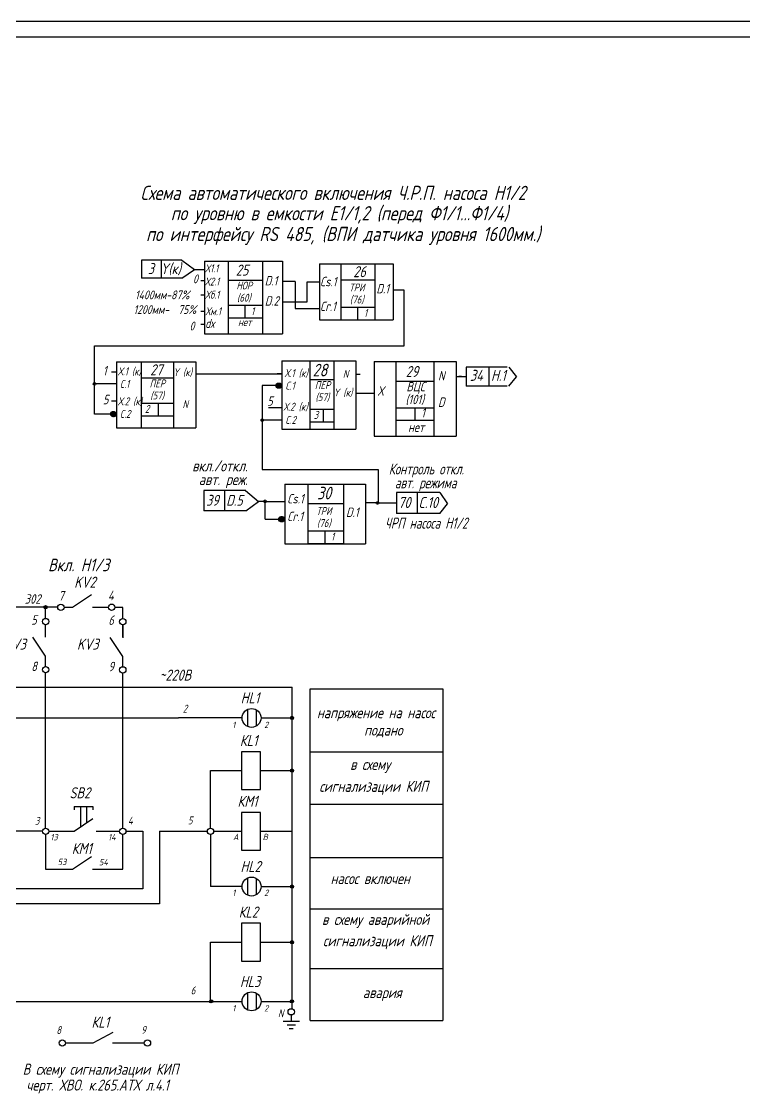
# Model space of a CAD drawing. Header units: millimetres. Extents: x -1319 to 705, y 574 to 3169.
# Drawn here: x -50.1 to 179.4, y 600.9 to 941.2 of the extents above; entities that cross this region are included whole.
import ezdxf

# ---------------------------------------------------------------- set-up
doc = ezdxf.new("R2010")
doc.units = ezdxf.units.MM
for name, color, linetype, lineweight in [('7-Текст-02', 4, 'Continuous', 30), ('7-тонкая-текст.-02', 4, 'Continuous', 30), ('7-тонкая.текст-02', 4, 'Continuous', 30), ('Архит.- 025', 122, 'Continuous', 25), ('Архитек.-025', 140, 'Continuous', 25), ('Забор - 035', 1, 'Continuous', 35), ('Заголовок - 030', 211, 'Continuous', 30), ('Измен.-030', 21, 'Continuous', 30), ('Предохр - 30', 3, 'Continuous', 30), ('Текст', 7, 'Continuous', 50), ('Тонкая - 018', 254, 'Continuous', 18), ('Тонкая - 025', 161, 'Continuous', 25)]:
    doc.layers.add(name, color=color, linetype=linetype, lineweight=lineweight)
doc.layers.add('7-ТОНКАЯ-02', color=7, linetype='Continuous', lineweight=30, true_color=0xff47ff)
doc.styles.add('1', font='simplex.shx', dxfattribs={"width": 0.8, "height": 2.5})
doc.styles.add('GOST тип А', font='GOST_A.TTF', dxfattribs={"oblique": 15})
doc.styles.add('АСУТП', font='GOST_A.TTF', dxfattribs={"oblique": 15, "height": 2.5})

msp = doc.modelspace()

# ---------------------------------------------------------------- hatches: boundary and pattern name
h = msp.add_hatch(color=7)
edge = h.paths.add_edge_path()
edge.add_arc((-26.93, 826.11), 0.2, 0, 360)
for points in [[(30.48, 825.58, 1), (32.46, 825.58, 1)], [(30.48, 825.58, 1), (32.46, 825.58, 1)], [(30.48, 825.58, 1), (32.46, 825.58, 1)], [(30.48, 825.58, 1), (32.46, 825.58, 1)], [(-21.98, 816.59, 1), (-20, 816.59, 1)], [(-21.95, 816.55, 1), (-19.97, 816.55, 1)], [(-21.95, 816.55, 1), (-19.97, 816.55, 1)], [(-21.95, 816.55, 1), (-19.97, 816.55, 1)], [(31.38, 783.19, 1), (33.36, 783.19, 1)], [(31.38, 783.19, 1), (33.36, 783.19, 1)], [(31.47, 783.23, 1), (33.45, 783.23, 1)], [(31.47, 783.23, 1), (33.45, 783.23, 1)]]:
    msp.add_hatch(color=7).paths.add_polyline_path(points)
h = msp.add_hatch(color=7)
edge = h.paths.add_edge_path()
edge.add_arc((27.19, 788.85), 0.2, 0, 360)
at = {"layer": 'Измен.-030', "lineweight": -3}
h = msp.add_hatch(color=7, dxfattribs=at)
edge = h.paths.add_edge_path()
edge.add_arc((-42.44, 755.24), 0.522, 0, 360)
h = msp.add_hatch(color=7, dxfattribs=at)
edge = h.paths.add_edge_path()
edge.add_arc((35.75, 720.11), 0.522, 0, 360)
at = {"layer": 'Измен.-030'}
msp.add_hatch(color=7, dxfattribs=at).paths.add_polyline_path([(35.23, 703.4, 1), (36.27, 703.4, 1)])
at = {"layer": 'Измен.-030', "lineweight": -3}
h = msp.add_hatch(color=7, dxfattribs=at)
edge = h.paths.add_edge_path()
edge.add_arc((35.75, 666.59), 0.522, 0, 360)
h = msp.add_hatch(color=7, dxfattribs=at)
edge = h.paths.add_edge_path()
edge.add_arc((35.75, 648.95), 0.522, 0, 360)
h = msp.add_hatch(color=7, dxfattribs=at)
edge = h.paths.add_edge_path()
edge.add_arc((10.1, 630.17), 0.522, 0, 360)
msp.add_hatch(color=7, dxfattribs=at).paths.add_polyline_path([(35.2, 630.17, 1), (36.25, 630.17, 1)])

# ---------------------------------------------------------------- linework, layer by layer
at = {"color": 7}
for p, q in [((370.58, 941.16), (-681.8, 941.16)), ((375.58, 936.16), (-701.8, 936.16)), ((0.8, 865.45), (-12.06, 865.45)), ((-12.06, 865.45), (-12.06, 859.7)), ((-5.77, 865.45), (-5.77, 859.7)), ((0.8, 865.45), (4.78, 862.41)), ((15.53, 865.13), (15.53, 841.99)), ((26.4, 865.13), (26.4, 841.99)), ((0.8, 859.7), (4.78, 862.41)), ((4.78, 862.41), (7.97, 862.41)), ((51.27, 864.26), (51.27, 846.48)), ((62.01, 864.26), (62.01, 846.48)), ((0.8, 859.7), (-12.06, 859.7)), ((7.97, 858.83), (6.84, 858.83)), ((15.53, 859.07), (26.4, 859.07)), ((36.74, 858.6), (32.77, 858.6)), ((36.74, 858.6), (36.74, 850.09)), ((40.58, 858.52), (44.5, 858.52)), ((40.58, 852.17), (40.58, 858.52)), ((51.27, 859.17), (62.01, 859.17)), ((7.97, 854.28), (6.84, 854.28)), ((71.37, 855.92), (67.86, 855.92)), ((71.37, 838.24), (71.37, 855.92)), ((15.53, 851.07), (26.4, 851.07)), ((20.77, 851.07), (20.77, 847.07)), ((32.77, 852.17), (40.58, 852.17)), ((7.97, 849.09), (6.84, 849.09)), ((36.74, 850.09), (44.45, 850.09)), ((51.27, 850.48), (62.01, 850.48)), ((56.58, 850.48), (56.58, 846.48)), ((7.97, 844.98), (6.84, 844.98)), ((15.53, 847.07), (26.4, 847.07)), ((51.27, 846.48), (62.01, 846.48)), ((-26.93, 816.52), (-26.93, 838.24)), ((-26.93, 838.24), (71.37, 838.24)), ((-12.13, 833.11), (-12.13, 812.22)), ((-1.89, 833.11), (-1.89, 812.22)), ((41.44, 833.47), (41.44, 811.74)), ((48.99, 833.47), (48.99, 811.74)), ((68.71, 833.29), (68.71, 809.52)), ((80.71, 833.29), (80.71, 809.52)), ((104.04, 831.45), (91.01, 831.45)), ((104.04, 831.45), (91.01, 831.45)), ((91.01, 831.45), (91.01, 825.36)), ((98.2, 831.45), (98.2, 825.36)), ((104.53, 831.45), (106.98, 828.41)), ((-19.98, 829.87), (-21.49, 829.87)), ((-12.13, 828.03), (-1.89, 828.03)), ((5.26, 829.34), (32.56, 829.34)), ((32.56, 829.34), (31.04, 829.34)), ((41.44, 827.49), (48.99, 827.49)), ((55.95, 829.21), (57.33, 829.21)), ((68.71, 827.04), (80.71, 827.04)), ((87.86, 828.44), (91.01, 828.44)), ((89.55, 828.44), (88.7, 828.44)), ((104.53, 825.36), (106.98, 828.41)), ((-19.98, 826.11), (-26.93, 826.11)), ((32.56, 825.57), (26.28, 825.57)), ((26.28, 825.57), (26.28, 799)), ((32.45, 825.54), (32.5, 825.54)), ((32.45, 825.54), (32.5, 825.54)), ((32.45, 825.54), (32.5, 825.54)), ((32.45, 825.54), (32.5, 825.54)), ((104.04, 825.36), (91.01, 825.36)), ((-19.98, 820.69), (-21.49, 820.69)), ((-19.98, 820.47), (-19.98, 820.47)), ((-12.13, 820.03), (-1.89, 820.03)), ((-6.77, 820.03), (-6.77, 816.03)), ((55.95, 823.21), (61.81, 823.21)), ((28.29, 818.63), (28.32, 818.63)), ((28.29, 818.63), (28.32, 818.63)), ((28.32, 818.63), (32.56, 818.63)), ((41.44, 818.11), (48.99, 818.11)), ((45.64, 818.11), (45.64, 814.11)), ((68.71, 818.55), (80.71, 818.55)), ((74.71, 818.55), (74.71, 814.55)), ((-19.98, 816.52), (-26.93, 816.52)), ((-19.98, 816.51), (-19.93, 816.51)), ((-19.98, 816.51), (-19.93, 816.51)), ((-19.98, 816.51), (-19.93, 816.51)), ((-19.98, 816.51), (-19.93, 816.51)), ((-12.13, 816.03), (-1.89, 816.03)), ((32.56, 814.61), (26.28, 814.61)), ((41.44, 814.11), (48.99, 814.11)), ((68.71, 814.6), (80.71, 814.6)), ((26.28, 799), (63.08, 799)), ((63.08, 799), (63.08, 788.34)), ((40.82, 794.28), (40.82, 775.35)), ((52.13, 794.28), (52.13, 775.35)), ((21, 792.26), (7.8, 792.26)), ((7.8, 792.26), (7.8, 785.81)), ((21, 792.26), (7.8, 792.26)), ((21.14, 792.26), (7.93, 792.26)), ((21.14, 792.26), (7.93, 792.26)), ((14.28, 792.28), (14.28, 785.84)), ((21, 792.26), (25.12, 788.85)), ((82.69, 791.63), (68.86, 791.63)), ((82.69, 791.63), (68.86, 791.63)), ((68.86, 791.63), (68.86, 785.01)), ((68.86, 791.63), (68.86, 785.01)), ((75.42, 791.63), (75.42, 785.01)), ((82.69, 791.63), (85.14, 788.05)), ((21.14, 785.81), (25.12, 788.85)), ((27.24, 788.85), (25.12, 788.85)), ((27.24, 788.82), (33.49, 788.82)), ((27.24, 783.19), (27.24, 788.82)), ((40.82, 788.22), (52.13, 788.22)), ((63.08, 788.34), (58.94, 788.34)), ((63.08, 788.34), (68.86, 788.34)), ((82.69, 785.01), (85.14, 788.05)), ((21, 785.81), (7.8, 785.81)), ((21.14, 785.81), (7.93, 785.81)), ((27.24, 783.19), (33.49, 783.19)), ((33.35, 783.14), (33.4, 783.14)), ((33.35, 783.14), (33.4, 783.14)), ((33.44, 783.19), (33.49, 783.19)), ((33.44, 783.19), (33.49, 783.19)), ((82.69, 785.01), (68.86, 785.01)), ((40.82, 779.53), (52.13, 779.53)), ((46.13, 779.53), (46.13, 775.53)), ((40.82, 775.53), (52.13, 775.53))]:
    msp.add_line(p, q, dxfattribs=at)
at = {"color": 7, "lineweight": 30}
for p, q in [((7.97, 865.13), (32.77, 865.13)), ((7.97, 865.13), (7.97, 841.99)), ((32.77, 865.13), (32.77, 841.99)), ((44.45, 864.26), (67.86, 864.26)), ((44.45, 864.26), (44.45, 846.48)), ((67.86, 864.26), (67.86, 846.48)), ((44.45, 846.48), (67.86, 846.48)), ((7.97, 841.99), (32.77, 841.99)), ((-19.98, 833.11), (5.26, 833.11)), ((-19.98, 833.11), (-19.98, 812.22)), ((5.26, 833.11), (5.26, 812.22)), ((32.56, 833.47), (55.95, 833.47)), ((32.56, 833.47), (32.56, 811.74)), ((55.95, 833.47), (55.95, 811.74)), ((61.81, 833.29), (87.86, 833.29)), ((61.81, 833.29), (61.81, 809.52)), ((87.86, 833.29), (87.86, 809.52)), ((-19.98, 812.22), (5.26, 812.22)), ((32.56, 811.74), (55.95, 811.74)), ((61.81, 809.52), (87.86, 809.52)), ((33.44, 794.28), (59.05, 794.28)), ((33.44, 794.28), (33.44, 775.35)), ((59.05, 794.28), (59.05, 775.35)), ((33.44, 775.35), (59.05, 775.35))]:
    msp.add_line(p, q, dxfattribs=at)
for p, q in [((-42.44, 751.71), (-42.44, 755.24)), ((-17.95, 751.65), (-17.95, 755.21)), ((-42.44, 745.73), (-42.44, 749.71)), ((-17.95, 749.65), (-17.95, 749.51)), ((-17.95, 745.73), (-17.95, 749.65)), ((-17.95, 749.51), (-17.95, 745.53)), ((-42.44, 736.43), (-42.44, 739.7)), ((-42.44, 685.13), (-42.44, 734.43)), ((-17.95, 685.15), (-17.95, 734.37))]:
    msp.add_line(p, q)
at = {"color": 7, "lineweight": 60}
for centre in [(-26.93, 826.11), (26.28, 814.61), (27.19, 788.85), (62.88, 788.34)]:
    msp.add_circle(centre, 0.2, dxfattribs=at)
at = {"color": 7, "lineweight": 30}
for centre in [(31.44, 825.58), (31.44, 825.58), (31.44, 825.58), (31.44, 825.58), (31.44, 825.58), (31.44, 825.58), (31.62, 825.55), (31.62, 825.55), (31.62, 825.55), (31.62, 825.55), (-20.98, 816.55), (-20.98, 816.55), (-20.98, 816.55), (-20.98, 816.55), (-20.98, 816.55), (-20.98, 816.55), (-20.8, 816.52), (-20.8, 816.52), (-20.8, 816.52), (-20.8, 816.52), (32.35, 783.19), (32.35, 783.19), (32.35, 783.19), (32.43, 783.23), (32.43, 783.23), (32.43, 783.23), (32.53, 783.16), (32.53, 783.16), (32.61, 783.2), (32.61, 783.2)]:
    msp.add_circle(centre, 0.825, dxfattribs=at)
at = {"layer": '7-тонкая-текст.-02', "color": 7, "lineweight": -3}
for p, q in [((-27.35, 616.98), (-20.98, 620.39)), ((-36.14, 616.98), (-27.35, 616.98)), ((-21.22, 616.98), (-11.12, 616.98))]:
    msp.add_line(p, q, dxfattribs=at)
for points in [[(-37.14, 615.98, 0, 0, 0), (-37.14, 614.02, 1.3, 0, 0), (-37.14, 610.8, 0, 0, 0)], [(-10.12, 615.98, 0, 0, 0), (-10.12, 614.02, 1.3, 0, 0), (-10.12, 610.8, 0, 0, 0)]]:
    msp.add_lwpolyline(points, format="xyseb", dxfattribs=at)
for centre in [(-37.14, 616.98), (-10.12, 616.98)]:
    msp.add_circle(centre, 1, dxfattribs=at)
at = {"layer": 'Архит.- 025', "color": 7, "lineweight": -3}
for p, q in [((-11.57, 684.15), (-11.57, 665.92)), ((-11.57, 665.92), (-130.79, 665.92))]:
    msp.add_line(p, q, dxfattribs=at)
at = {"layer": 'Архит.- 025', "color": 7, "lineweight": -3, "ltscale": 0.5}
for p, q in [((-6.34, 684.14), (-6.34, 661.08)), ((-6.34, 661.08), (-103.23, 661.07))]:
    msp.add_line(p, q, dxfattribs=at)
at = {"layer": 'Архитек.-025', "color": 7}
msp.add_line((-140.85, 729.9), (35.75, 729.9), dxfattribs=at)
at = {"layer": 'Архитек.-025', "color": 7, "ltscale": 0.2}
msp.add_line((35.75, 627.8), (35.75, 729.9), dxfattribs=at)
at = {"layer": 'Архитек.-025', "color": 7, "lineweight": -3}
for p, q in [((38.11, 623.77), (32.9, 623.77)), ((35.5, 625.84), (35.5, 623.77)), ((36.81, 622.58), (34.2, 622.58)), ((36.1, 621.42), (34.8, 621.42))]:
    msp.add_line(p, q, dxfattribs=at)
msp.add_circle((35.5, 626.84), 1, dxfattribs=at)
at = {"layer": 'Измен.-030', "color": 7, "lineweight": -3}
for p, q in [((-33.91, 755.22), (-27.83, 759.24)), ((-38.59, 755.24), (-53.6, 755.24)), ((-36.59, 755.22), (-35.86, 755.22)), ((-36.35, 755.22), (-33.91, 755.22)), ((-27.61, 755.22), (-22.5, 755.22)), ((-20.5, 755.22), (-17.95, 755.22)), ((-42.44, 739.7), (-46.46, 745.78)), ((-17.92, 739.58), (-21.95, 745.67)), ((-17.92, 736.37), (-17.92, 739.58)), ((21.61, 722.8), (21.61, 717.41)), ((24.42, 722.71), (24.42, 717.5)), ((19.92, 720.11), (-0.28, 720.11)), ((25.92, 720.11), (35.75, 720.11)), ((25.76, 697.4), (25.76, 709.4)), ((9.88, 703.4), (19.76, 703.4)), ((25.76, 703.4), (35.75, 703.4)), ((-33.43, 691.99), (-33.43, 690.99)), ((-33.43, 691.99), (-27.43, 691.99)), ((-31.32, 691.99), (-31.32, 685.55)), ((-29.49, 691.99), (-29.49, 686.77)), ((-27.43, 691.99), (-27.43, 690.99)), ((-33.43, 684.15), (-27.43, 688.15)), ((25.76, 678.15), (25.76, 690.15)), ((-43.44, 684.15), (-58.96, 684.15)), ((-41.44, 684.15), (-33.43, 684.15)), ((-26.43, 684.15), (-18.95, 684.15)), ((-16.95, 684.15), (-11.57, 684.15)), ((-6.34, 684.14), (-2.35, 684.14)), ((-2.35, 684.14), (8.88, 684.15)), ((10.88, 684.15), (19.76, 684.15)), ((25.76, 684.15), (35.75, 684.15)), ((-17.95, 672.08), (-17.95, 683.13)), ((-33.91, 672.08), (-27.83, 676.11)), ((-42.44, 672.08), (-33.91, 672.08)), ((-27.61, 672.08), (-17.95, 672.08)), ((21.61, 669.28), (21.61, 663.89)), ((24.42, 669.19), (24.42, 663.98)), ((19.92, 666.59), (9.88, 666.59)), ((25.92, 666.59), (35.75, 666.59)), ((25.76, 642.95), (25.76, 654.95)), ((9.88, 648.95), (19.76, 648.95)), ((25.76, 648.95), (35.75, 648.95)), ((10.1, 630.17), (19.92, 630.17)), ((21.61, 632.86), (21.61, 627.47)), ((24.42, 632.77), (24.42, 627.56)), ((25.92, 630.17), (35.75, 630.17)), ((35.72, 630.17), (35.72, 630.17))]:
    msp.add_line(p, q, dxfattribs=at)
at = {"layer": 'Измен.-030', "color": 7, "lineweight": -3, "ltscale": 0.1}
for p, q in [((-95.41, 720.11), (-0.28, 720.11)), ((-0.28, 720.11), (-0.28, 720.11)), ((25.92, 720.11), (35.75, 720.11)), ((9.88, 685.15), (9.88, 703.4)), ((9.88, 630.17), (9.88, 648.95)), ((10.1, 630.17), (19.92, 630.17)), ((25.92, 630.17), (35.75, 630.17))]:
    msp.add_line(p, q, dxfattribs=at)
at = {"layer": 'Измен.-030', "color": 7, "lineweight": -3, "ltscale": 0.2}
for p, q in [((-42.44, 683.13), (-42.44, 672.08)), ((9.88, 683.15), (9.88, 666.59))]:
    msp.add_line(p, q, dxfattribs=at)
at = {"layer": 'Измен.-030', "color": 7, "lineweight": -3, "ltscale": 0.5}
msp.add_line((-114.22, 630.17), (9.58, 630.17), dxfattribs=at)
at = {"layer": 'Измен.-030', "color": 7, "lineweight": -3}
for points in [[(19.76, 697.4), (25.76, 697.4), (25.76, 709.4), (19.76, 709.4)], [(19.76, 678.15), (25.76, 678.15), (25.76, 690.15), (19.76, 690.15)], [(19.76, 642.95), (25.76, 642.95), (25.76, 654.95), (19.76, 654.95)]]:
    msp.add_lwpolyline(points, close=True, dxfattribs=at)
for centre, radius in [((-42.44, 755.24), 0.522), ((-37.59, 755.22), 1), ((-21.5, 755.25), 1), ((-42.42, 750.71), 1), ((-17.95, 750.65), 1), ((-42.42, 735.43), 1), ((-17.95, 735.37), 1), ((22.92, 720.11), 3), ((35.75, 720.11), 0.522), ((-42.44, 684.13), 1), ((-17.95, 684.15), 1), ((9.88, 684.15), 1), ((22.92, 666.59), 3), ((35.75, 666.59), 0.522), ((35.75, 648.95), 0.522), ((22.92, 630.17), 3), ((10.1, 630.17), 0.522), ((35.72, 630.17), 0.522)]:
    msp.add_circle(centre, radius, dxfattribs=at)
at = {"layer": 'Измен.-030', "color": 7}
msp.add_circle((35.75, 703.4), 0.522, dxfattribs=at)
at = {"layer": 'Тонкая - 018', "color": 7, "lineweight": -3, "ltscale": 0.5}
for p, q in [((41.56, 709.4), (83.58, 709.4)), ((41.56, 692.74), (83.58, 692.74)), ((41.56, 675.79), (83.58, 675.79)), ((41.56, 659.54), (83.58, 659.54)), ((41.56, 640.58), (83.58, 640.58)), ((41.56, 624.12), (83.58, 624.12))]:
    msp.add_line(p, q, dxfattribs=at)
msp.add_lwpolyline([(41.56, 624.12), (41.56, 729.34), (83.58, 729.34), (83.58, 624.12)], dxfattribs=at)

# ---------------------------------------------------------------- texts
at = {"color": 7, "style": 'АСУТП', "oblique": 15}
for s, height, p in [('D.2', 3, (27.1, 850.96)), ('1', 2.5, (22.76, 847.98)), ('dх', 2.8, (8.18, 843.91)), ('нет', 2.5, (18.63, 844.49))]:
    msp.add_text(s, height=height, dxfattribs=at).set_placement(p)
at = {"layer": '7-Текст-02', "color": 7, "lineweight": -3, "style": 'GOST тип А', "oblique": 15}
msp.add_text('КL1', height=3.5, dxfattribs=at).set_placement((-27.88, 621.83))
at = {"layer": '7-ТОНКАЯ-02', "color": 7, "lineweight": -3, "style": 'GOST тип А', "oblique": 15}
for s, height, p in [('302', 3, (-49.07, 756.36)), ('7', 3, (-38.35, 757.39)), ('4', 3, (-22.65, 757.48)), ('5', 3, (-47, 749.71)), ('6', 3, (-22.53, 749.65)), ('8', 3, (-47, 734.99)), ('9', 3, (-22.53, 734.93)), ('2', 2.5, (1.1, 721.81)), ('3', 2.5, (-45.85, 686.22)), ('4', 2.5, (-16.3, 686.31)), ('5', 2.5, (2.69, 686.35)), ('6', 2.5, (3.61, 632.4))]:
    msp.add_text(s, height=height, dxfattribs=at).set_placement(p)
at = {"layer": '7-тонкая-текст.-02', "color": 7, "lineweight": -3, "ltscale": 0.5, "style": 'GOST тип А', "oblique": 15}
for s, p in [('напряжение на насос ', (43.66, 720.02)), ('подано', (58.63, 714.51)), ('насос включен', (47.98, 667.38))]:
    msp.add_text(s, height=3.5, dxfattribs=at).set_placement(p)
at = {"layer": '7-тонкая-текст.-02', "color": 7, "lineweight": -3, "style": 'GOST тип А', "oblique": 15}
for s, height, p in [('КL1', 3.5, (19.19, 711.2)), ('в схему ', 3.5, (54.2, 703.62)), ('сигнализации КИП', 3.5, (44.41, 696.65)), ('КМ1', 3.5, (18.45, 691.91)), ('КМ1', 3.5, (-34.15, 676.92)), ('КL2', 3.5, (18.82, 656.76)), ('в схему аварийной', 3.5, (45.27, 654.43)), ('сигнализации КИП', 3.5, (45.59, 647.65)), ('N', 2.5, (31.3, 625.12)), ('В схему сигнализации КИП', 3.5, (-49.71, 606.88)), ('черт. ХВО. к.265.АТХ л.4.1', 3.5, (-48.54, 601.85))]:
    msp.add_text(s, height=height, dxfattribs=at).set_placement(p)
at = {"layer": '7-тонкая.текст-02', "color": 7, "lineweight": -3, "style": 'GOST тип А', "oblique": 15}
msp.add_text('~220В', height=3.5, dxfattribs=at).set_placement((-6.35, 731.95))
at = {"layer": 'Забор - 035', "color": 7, "lineweight": -3, "ltscale": 0.1, "style": 'GOST тип А', "oblique": 15}
msp.add_text('авария', height=3.5, dxfattribs=at).set_placement((58.24, 631.18))
at = {"layer": 'Заголовок - 030', "color": 7, "lineweight": -3, "style": 'GOST тип А', "oblique": 15}
for s, p in [('8', (-39.03, 619.79)), ('9', (-12.12, 619.88))]:
    msp.add_text(s, height=2.5, dxfattribs=at).set_placement(p)
at = {"layer": 'Предохр - 30', "color": 7, "lineweight": -3, "style": 'GOST тип А', "oblique": 15}
for s, p in [('KV2', (-33.36, 761.46)), ('KV3', (-55.54, 741.8)), ('KV3', (-32.48, 741.8)), ('HL1', (19.48, 724.73)), ('SB2', (-34.88, 694.59)), ('HL2', (19.41, 671.21)), ('HL3', (19.24, 634.71))]:
    msp.add_text(s, height=3.5, dxfattribs=at).set_placement(p)
at = {"layer": 'Текст', "color": 7, "lineweight": 15, "style": 'GOST тип А', "oblique": 15}
for s, height, p in [('Cхема автоматического включения Ч.Р.П. насоса Н1/2 ', 4.5, (-12.46, 884.51)), ('по уровню в емкости Е1/1,2 (перед Ф1/1...Ф1/4)  ', 4.5, (-2.72, 878.06)), (' по интерфейсу RS 485, (ВПИ датчика уровня 1600мм.) ', 4.5, (-12.86, 871.45)), ('3', 3.5, (-10.04, 860.96)), ('Y(к)', 3.456, (-6.01, 860.96)), ('26', 3.5, (55.2, 860)), ('Сs.1', 3, (44.67, 857.11)), ('ТРИ', 2.5, (53.91, 855.48)), ('D.1', 3, (62.51, 854.85)), ('(76)', 2.5, (54.11, 851.65)), ('Сr.1', 3, (44.67, 849.25)), ('1', 2.5, (58.57, 847.38)), ('1', 3, (-24.27, 828.84)), ('Х.1 (к) ', 2.5, (-19.5, 828.86)), ('27', 3.5, (-9.27, 828.86)), ('Y (к)', 2.5, (-1.96, 828.61)), ('Х.1 (к) ', 2.5, (33.41, 828.32)), ('28', 4, (42.29, 828.51)), ('N', 2.5, (51.88, 828.04)), ('29', 3.5, (71.83, 828.3)), ('34', 3.5, (92.21, 827.09)), ('H.1', 3.5, (98.91, 827.09)), ('С.1', 2.5, (-18.86, 824.86)), ('ПЕР', 2.5, (-9.44, 825.04)), ('ПЕР', 2.5, (42.97, 824.5)), ('N', 3, (82.08, 827.21)), ('(57)', 2.5, (-9.23, 821.2)), ('С.1', 2.5, (33.67, 824.32)), ('Y (к)', 2.5, (48.92, 822.17)), ('Х', 3, (62.93, 822.37)), ('ВЦС', 3, (72.04, 823.76)), ('5', 3, (-24.27, 819.66)), ('Х.2 (к) ', 2.5, (-19.5, 819.35)), ('N', 2.5, (1, 818.42)), ('5', 3, (27.86, 819.2)), ('Х.2 (к) ', 2.5, (33.03, 817.65)), ('(57)', 2.5, (43.17, 820.66)), ('(101)', 3, (71.75, 819.68)), ('D', 3, (82.08, 818.84)), ('С.2', 2.5, (-18.86, 815.35)), ('2', 2.5, (-10.92, 816.94)), ('3', 2.5, (42.65, 815.02)), ('1', 3, (76.71, 815.46)), ('С.2', 2.5, (33.67, 813.44)), ('нет', 3, (72.58, 810.88)), ('вкл./откл.', 3.5, (4.07, 798.35)), ('авт. реж.', 3.5, (6.16, 794.04)), ('30', 4, (43.68, 789.48)), ('39', 3.456, (8.48, 787.46)), ('D.5', 3.456, (14.85, 787.46)), ('Сs.1', 3, (34.26, 788.2)), ('70', 3.5, (69.43, 786.74)), ('C.10', 3.5, (75.86, 786.74)), ('ТРИ', 2.5, (43.46, 784.53)), ('D.1', 3, (52.87, 783.9)), ('Сr.1', 3, (34.26, 782.57)), ('(76)', 2.5, (43.67, 780.7)), ('1', 2.5, (48.13, 776.43)), ('Вкл. Н1/3', 4, (-41.65, 766.67))]:
    msp.add_text(s, height=height, dxfattribs=at).set_placement(p)
at = {"layer": 'Текст', "color": 7, "style": 'GOST тип А', "oblique": 15}
for s, height, p in [('Х1.1', 2.5, (8.18, 861.56)), ('25', 3.5, (17.91, 860.5)), ('0', 2.8, (4.32, 858.06)), ('Х2.1', 2.5, (8.11, 857.35)), ('HОР', 2.5, (18.1, 856.08)), ('D.1', 3, (27.08, 857.37)), ('1400мм-87%%%', 2.8, (-14.06, 852.98)), ('Хб.1', 2.5, (8.2, 853.19)), ('(60)', 2.5, (18.3, 852.24)), ('1200мм-  75%%%', 2.8, (-14.54, 848.32)), ('Хм.1', 2.5, (8.26, 847.92)), ('0', 2.8, (3.24, 843.09))]:
    msp.add_text(s, height=height, dxfattribs=at).set_placement(p)
at = {"layer": 'Текст', "color": 7, "lineweight": 15, "style": 'GOST тип А', "oblique": 15, "width": 0.9}
for s, p in [('Контроль откл.  ', (66.44, 797.38)), ('авт. режима ', (68.37, 793)), ('ЧРП насоса Н1/2', (65.23, 780.2))]:
    msp.add_text(s, height=3.5, dxfattribs=at).set_placement(p)
at = {"layer": 'Тонкая - 025', "color": 7, "lineweight": -3, "style": 'GOST тип А', "oblique": 15}
for s, p in [('1', (16.78, 716.9)), ('2', (26.9, 716.9)), ('А', (17.03, 681.34)), ('В', (26.43, 681.34)), ('53', (-38.64, 673.41)), ('54', (-25.53, 673.33)), ('1', (16.78, 663.62)), ('2', (26.9, 663.62)), ('1', (16.78, 626.96)), ('2', (26.9, 626.96))]:
    msp.add_text(s, height=2, dxfattribs=at).set_placement(p)
at = {"layer": 'Тонкая - 025', "color": 7, "lineweight": -3, "style": '1', "oblique": 15, "width": 0.8}
for s, p in [('13', (-40.95, 681.26)), ('14', (-22.62, 681.29))]:
    msp.add_text(s, height=2, dxfattribs=at).set_placement(p)

doc.saveas('drawing.dxf')
